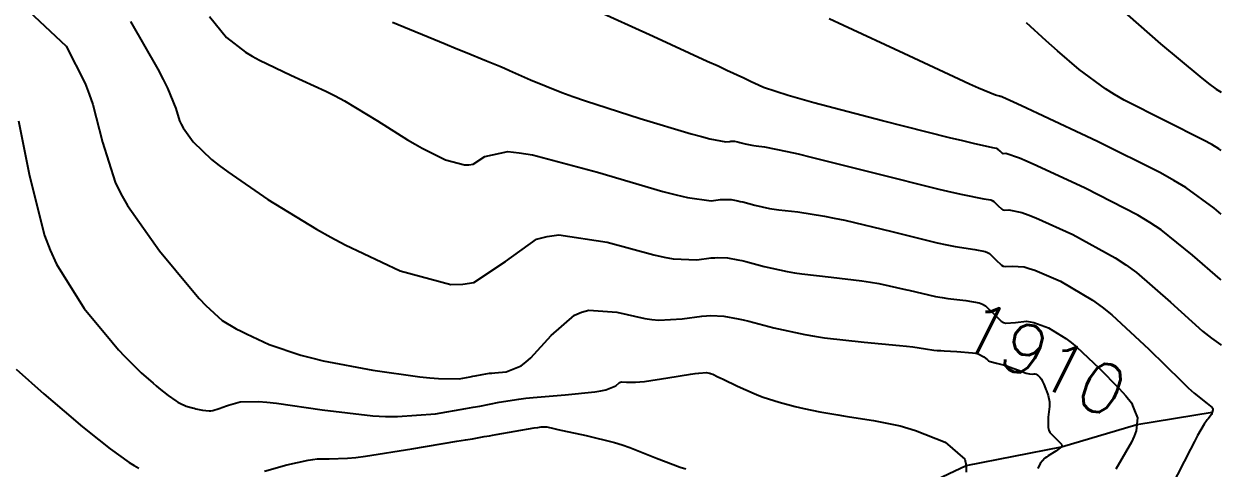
# Model space of a CAD drawing. Header units: metres. Extents: x 837475 to 838479, y 1189012 to 1191015.
# Drawn here: x 838386.1 to 838476.5, y 1189171.7 to 1189205.3 of the extents above; entities that cross this region are included whole.
import ezdxf

# ---------------------------------------------------------------- set-up
doc = ezdxf.new("R2010")
doc.units = ezdxf.units.M
doc.header["$LTSCALE"] = 0.3
for name, color, linetype in [('COTAS 10', 1, 'Continuous'), ('COTAS INT', 252, 'Continuous'), ('DRENAJE', 5, 'Continuous')]:
    doc.layers.add(name, color=color, linetype=linetype)
doc.styles.get("Standard").update_dxf_attribs({"font": 'simplex.shx'})

msp = doc.modelspace()

# ---------------------------------------------------------------- linework, layer by layer
at = {"layer": 'COTAS 10'}
for points in [[(838394.158, 1189205.469), (838396.215, 1189201.853), (838396.621, 1189201.088), (838396.955, 1189200.425), (838397.57, 1189198.882), (838397.864, 1189197.965), (838397.995, 1189197.696), (838398.148, 1189197.421), (838398.882, 1189196.375), (838400.279, 1189195.044), (838400.85, 1189194.589), (838401.501, 1189194.098), (838404.519, 1189192.012), (838408.205, 1189189.771), (838409.278, 1189189.182), (838410.374, 1189188.607), (838414.519, 1189186.642), (838418.35, 1189185.606), (838419.248, 1189185.616), (838420.075, 1189185.755), (838422.472, 1189187.328), (838424.829, 1189189.022), (838425.629, 1189189.237), (838426.494, 1189189.342), (838430.155, 1189188.802), (838433.674, 1189187.83), (838434.45, 1189187.662), (838435.141, 1189187.538), (838436.918, 1189187.456), (838438.014, 1189187.605), (838438.274, 1189187.627), (838438.516, 1189187.64), (838439.236, 1189187.617), (838440.027, 1189187.47), (838440.315, 1189187.405), (838440.632, 1189187.33), (838442.023, 1189186.97), (838443.759, 1189186.585), (838444.293, 1189186.494), (838444.851, 1189186.41), (838447.059, 1189186.162), (838449.396, 1189185.885), (838450.035, 1189185.784), (838450.67, 1189185.671), (838452.784, 1189185.205), (838452.934, 1189185.171), (838454.958, 1189184.704), (838455.442, 1189184.611), (838455.893, 1189184.535), (838457.245, 1189184.39), (838458.259, 1189184.211), (838458.496, 1189184.112), (838458.715, 1189183.992), (838459.348, 1189183.382), (838459.909, 1189182.826), (838460.082, 1189182.742), (838460.263, 1189182.687), (838460.98, 1189182.736), (838461.83, 1189182.824), (838462.094, 1189182.793), (838462.371, 1189182.738), (838463.474, 1189182.339), (838464.783, 1189181.533), (838465.19, 1189181.222), (838465.615, 1189180.873), (838467.308, 1189179.292), (838468.789, 1189177.774), (838469.079, 1189177.464), (838469.318, 1189177.202), (838469.751, 1189176.656), (838469.878, 1189176.341), (838469.925, 1189176.226), (838469.976, 1189176.098), (838470.204, 1189175.535), (838470.112, 1189174.549), (838469.963, 1189174.155), (838469.759, 1189173.709), (838468.576, 1189171.66)], [(838476.514, 1189195.728), (838476.348, 1189195.849), (838475.807, 1189196.167), (838475.187, 1189196.509), (838472.284, 1189197.952), (838469.207, 1189199.523), (838468.476, 1189199.946), (838467.799, 1189200.364), (838465.79, 1189201.832), (838464.171, 1189203.246), (838463.738, 1189203.63), (838463.312, 1189204.011), (838461.832, 1189205.36)]]:
    msp.add_lwpolyline(points, dxfattribs=at)
at = {"layer": 'COTAS INT'}
for points in [[(838468.607, 1189206.7), (838471.95, 1189203.782), (838474.916, 1189201.305), (838475.571, 1189200.79), (838476.154, 1189200.35), (838476.514, 1189200.118)], [(838386.474, 1189206.249), (838389.301, 1189203.593), (838390.73, 1189200.769), (838391.045, 1189199.983), (838391.326, 1189199.196), (838392.048, 1189196.341), (838393.008, 1189193.339), (838393.438, 1189192.46), (838393.939, 1189191.559), (838396.341, 1189188.135), (838398.811, 1189185.163), (838399.356, 1189184.548), (838399.84, 1189184.023), (838401.082, 1189182.877), (838402.144, 1189182.263), (838402.514, 1189182.072), (838402.916, 1189181.873), (838404.642, 1189181.082), (838407.02, 1189180.27), (838407.834, 1189180.057), (838408.714, 1189179.849), (838412.455, 1189179.145), (838415.999, 1189178.637), (838416.755, 1189178.554), (838417.414, 1189178.495), (838418.981, 1189178.49), (838419.815, 1189178.634), (838420.012, 1189178.669), (838420.194, 1189178.703), (838420.726, 1189178.807), (838421.269, 1189178.895), (838421.457, 1189178.917), (838421.662, 1189178.939), (838422.538, 1189179.012), (838423.655, 1189179.473), (838424.012, 1189179.739), (838424.389, 1189180.066), (838425.92, 1189181.747), (838427.693, 1189183.281), (838428.223, 1189183.515), (838428.769, 1189183.666), (838430.881, 1189183.521), (838432.991, 1189183.024), (838433.535, 1189182.953), (838434.062, 1189182.911), (838435.823, 1189183), (838437.308, 1189183.202), (838437.661, 1189183.232), (838437.989, 1189183.249), (838438.964, 1189183.218), (838440.037, 1189183.019), (838440.426, 1189182.931), (838440.856, 1189182.828), (838442.741, 1189182.341), (838445.094, 1189181.82), (838445.819, 1189181.696), (838446.574, 1189181.582), (838449.567, 1189181.246), (838452.224, 1189181.001), (838452.769, 1189180.945), (838453.23, 1189180.894), (838454.205, 1189180.751), (838454.831, 1189180.652), (838455.072, 1189180.629), (838455.343, 1189180.608), (838455.598, 1189180.596), (838456.566, 1189180.546), (838457.741, 1189180.453), (838457.98, 1189180.412), (838458.183, 1189180.365), (838458.606, 1189180.141), (838458.864, 1189179.905), (838458.963, 1189179.85), (838459.073, 1189179.8), (838459.568, 1189179.657), (838460.168, 1189179.509), (838460.344, 1189179.456), (838460.524, 1189179.397), (838461.209, 1189179.141), (838461.807, 1189178.915), (838461.932, 1189178.876), (838462.039, 1189178.846), (838462.281, 1189178.821), (838462.4, 1189178.846), (838462.43, 1189178.848), (838462.458, 1189178.847), (838462.549, 1189178.824), (838462.641, 1189178.767), (838462.669, 1189178.746), (838462.699, 1189178.721), (838462.817, 1189178.611), (838462.942, 1189178.451), (838462.977, 1189178.394), (838463.011, 1189178.333), (838463.132, 1189178.071), (838463.257, 1189177.76), (838463.293, 1189177.668), (838463.329, 1189177.574), (838463.467, 1189177.214), (838463.552, 1189176.737), (838463.555, 1189176.587), (838463.555, 1189176.569), (838463.549, 1189176.385), (838463.454, 1189175.592), (838463.458, 1189174.793), (838463.514, 1189174.605), (838463.594, 1189174.433), (838464.083, 1189173.933), (838464.47, 1189173.546), (838464.486, 1189173.445), (838464.462, 1189173.346), (838464.045, 1189173.008), (838463.454, 1189172.674), (838463.32, 1189172.576), (838463.198, 1189172.477), (838462.866, 1189172.099), (838462.685, 1189171.716)], [(838400.118, 1189205.838), (838401.418, 1189204.253), (838402.837, 1189203.143), (838403.339, 1189202.835), (838403.888, 1189202.528), (838406.266, 1189201.418), (838408.903, 1189200.211), (838409.616, 1189199.843), (838410.321, 1189199.46), (838412.804, 1189197.955), (838415.074, 1189196.531), (838415.645, 1189196.198), (838416.191, 1189195.893), (838417.955, 1189195.017), (838419.385, 1189194.63), (838419.719, 1189194.634), (838420.028, 1189194.686), (838420.922, 1189195.273), (838422.666, 1189195.638), (838423.51, 1189195.55), (838424.51, 1189195.38), (838429.428, 1189194.083), (838434.358, 1189192.635), (838435.366, 1189192.371), (838436.219, 1189192.165), (838438.013, 1189191.912), (838438.719, 1189192.008), (838438.887, 1189192.022), (838439.043, 1189192.031), (838439.507, 1189192.016), (838440.018, 1189191.921), (838440.203, 1189191.879), (838440.407, 1189191.831), (838441.304, 1189191.599), (838442.424, 1189191.351), (838442.768, 1189191.292), (838443.128, 1189191.238), (838444.552, 1189191.078), (838446.568, 1189190.77), (838447.301, 1189190.622), (838448.11, 1189190.447), (838451.662, 1189189.592), (838455.085, 1189188.756), (838455.812, 1189188.594), (838456.443, 1189188.462), (838457.924, 1189188.235), (838458.688, 1189188.1), (838458.866, 1189188.026), (838459.031, 1189187.935), (838459.508, 1189187.475), (838459.931, 1189187.056), (838460.062, 1189186.992), (838460.198, 1189186.951), (838460.739, 1189186.988), (838461.652, 1189186.927), (838462.023, 1189186.822), (838462.446, 1189186.68), (838464.399, 1189185.854), (838466.813, 1189184.414), (838467.525, 1189183.885), (838468.257, 1189183.3), (838471.06, 1189180.718), (838473.517, 1189178.294), (838474.031, 1189177.808), (838474.473, 1189177.402), (838475.468, 1189176.608), (838475.835, 1189176.319), (838475.882, 1189176.233), (838475.904, 1189176.143), (838475.786, 1189175.795), (838475.533, 1189175.459), (838475.471, 1189175.376), (838475.412, 1189175.299), (838475.226, 1189175.058), (838474.745, 1189174.205), (838474.5, 1189173.742), (838474.206, 1189173.18), (838472.741, 1189170.33)], [(838476.514, 1189185.95), (838476.434, 1189186.008), (838474.35, 1189187.814), (838471.982, 1189189.725), (838471.143, 1189190.271), (838470.225, 1189190.825), (838466.249, 1189192.884), (838462.597, 1189194.566), (838461.882, 1189194.881), (838461.297, 1189195.132), (838460.256, 1189195.493), (838460.069, 1189195.48), (838460.021, 1189195.494), (838459.976, 1189195.516), (838459.83, 1189195.661), (838459.664, 1189195.821), (838459.607, 1189195.852), (838459.545, 1189195.878), (838459.281, 1189195.925), (838457.821, 1189196.244), (838457.005, 1189196.442), (838456.012, 1189196.688), (838450.937, 1189197.969), (838445.765, 1189199.321), (838444.71, 1189199.611), (838443.818, 1189199.864), (838441.959, 1189200.473), (838441.249, 1189200.806), (838441.081, 1189200.885), (838440.926, 1189200.958), (838440.473, 1189201.173), (838439.199, 1189201.765), (838438.527, 1189202.076), (838437.716, 1189202.451), (838433.635, 1189204.335), (838429.069, 1189206.397)], [(838476.514, 1189190.911), (838475.995, 1189191.361), (838473.844, 1189192.938), (838472.952, 1189193.464), (838471.931, 1189194.03), (838467.174, 1189196.399), (838462.672, 1189198.508), (838461.812, 1189198.911), (838461.119, 1189199.234), (838460.014, 1189199.745), (838460.004, 1189199.744), (838460.001, 1189199.745), (838459.999, 1189199.746), (838459.99, 1189199.754), (838459.981, 1189199.763), (838459.978, 1189199.765), (838459.974, 1189199.767), (838459.959, 1189199.769), (838459.877, 1189199.787), (838459.83, 1189199.799), (838459.774, 1189199.813), (838459.487, 1189199.885), (838458.208, 1189200.422), (838457.527, 1189200.729), (838456.704, 1189201.104), (838452.549, 1189203.031), (838447.998, 1189205.162), (838446.926, 1189205.666)], [(838413.949, 1189205.398), (838417.921, 1189203.762), (838418.749, 1189203.423), (838419.46, 1189203.133), (838421.048, 1189202.497), (838422.056, 1189202.084), (838422.402, 1189201.934), (838422.776, 1189201.769), (838424.368, 1189201.048), (838426.72, 1189200.104), (838427.574, 1189199.799), (838428.516, 1189199.474), (838432.649, 1189198.146), (838436.502, 1189196.99), (838437.268, 1189196.775), (838437.903, 1189196.605), (838439.108, 1189196.368), (838439.425, 1189196.411), (838439.5, 1189196.418), (838439.57, 1189196.422), (838439.779, 1189196.415), (838440.008, 1189196.372), (838440.091, 1189196.353), (838440.183, 1189196.332), (838440.586, 1189196.227), (838441.088, 1189196.116), (838441.243, 1189196.09), (838441.405, 1189196.065), (838442.044, 1189195.994), (838443.739, 1189195.654), (838444.567, 1189195.46), (838445.55, 1189195.224), (838450.391, 1189194.012), (838455.212, 1189192.807), (838456.181, 1189192.576), (838456.992, 1189192.389), (838458.602, 1189192.08), (838459.116, 1189191.989), (838459.237, 1189191.939), (838459.348, 1189191.878), (838459.669, 1189191.568), (838459.954, 1189191.286), (838460.042, 1189191.243), (838460.133, 1189191.215), (838460.497, 1189191.241), (838461.475, 1189191.029), (838461.953, 1189190.852), (838462.521, 1189190.623), (838465.324, 1189189.369), (838468.519, 1189187.619), (838469.334, 1189187.078), (838470.119, 1189186.512), (838472.705, 1189184.266), (838475.123, 1189182.075), (838475.804, 1189181.544), (838476.488, 1189181.047), (838476.514, 1189181.031)], [(838385.696, 1189197.968), (838386.527, 1189193.799), (838387.671, 1189189.311), (838388.095, 1189188.199), (838388.566, 1189187.143), (838390.657, 1189183.799), (838392.774, 1189181.241), (838393.262, 1189180.681), (838393.708, 1189180.184), (838394.961, 1189178.924), (838395.867, 1189178.151), (838396.094, 1189177.962), (838396.309, 1189177.784), (838396.999, 1189177.23), (838397.586, 1189176.812), (838397.737, 1189176.72), (838397.884, 1189176.638), (838398.37, 1189176.427), (838398.833, 1189176.289), (838398.965, 1189176.254), (838399.099, 1189176.219), (838399.594, 1189176.104), (838400.097, 1189176.059), (838400.235, 1189176.068), (838400.372, 1189176.087), (838400.865, 1189176.235), (838401.403, 1189176.441), (838401.569, 1189176.496), (838401.742, 1189176.551), (838402.429, 1189176.742), (838403.83, 1189176.762), (838404.453, 1189176.709), (838405.177, 1189176.631), (838408.644, 1189176.135), (838412.468, 1189175.687), (838413.419, 1189175.639), (838414.322, 1189175.623), (838417.194, 1189175.84), (838419.492, 1189176.237), (838420.033, 1189176.334), (838420.534, 1189176.426), (838422, 1189176.715), (838423.494, 1189176.956), (838424.013, 1189177.018), (838424.577, 1189177.078), (838426.991, 1189177.279), (838429.224, 1189177.496), (838429.673, 1189177.566), (838430.05, 1189177.641), (838430.799, 1189177.95), (838431.088, 1189178.201), (838431.174, 1189178.239), (838431.264, 1189178.263), (838431.608, 1189178.24), (838432.307, 1189178.218), (838432.62, 1189178.244), (838432.984, 1189178.284), (838434.729, 1189178.544), (838436.443, 1189178.82), (838436.788, 1189178.87), (838437.077, 1189178.909), (838437.653, 1189178.956), (838437.853, 1189178.919), (838437.905, 1189178.905), (838437.956, 1189178.89), (838438.128, 1189178.822), (838438.512, 1189178.639), (838438.697, 1189178.55), (838438.916, 1189178.446), (838439.988, 1189177.932), (838441.26, 1189177.368), (838441.605, 1189177.232), (838441.946, 1189177.103), (838443.151, 1189176.711), (838444.341, 1189176.396), (838444.672, 1189176.316), (838445.005, 1189176.239), (838446.216, 1189175.987), (838447.576, 1189175.749), (838448.003, 1189175.68), (838448.453, 1189175.609), (838450.258, 1189175.346), (838452.273, 1189174.929), (838452.855, 1189174.763), (838453.448, 1189174.574), (838455.672, 1189173.708), (838457.153, 1189172.409), (838457.277, 1189171.947), (838457.276, 1189171.442)], [(838385.52, 1189179.213), (838387.606, 1189177.353), (838389.835, 1189175.453), (838390.391, 1189174.988), (838390.921, 1189174.549), (838392.618, 1189173.186), (838394.063, 1189172.159), (838394.435, 1189171.932), (838394.794, 1189171.731)], [(838404.285, 1189171.516), (838405.976, 1189171.986), (838407.566, 1189172.333), (838407.929, 1189172.39), (838408.258, 1189172.43), (838409.166, 1189172.431), (838410.541, 1189172.48), (838411.165, 1189172.55), (838411.895, 1189172.645), (838415.407, 1189173.191), (838418.799, 1189173.761), (838419.453, 1189173.872), (838419.983, 1189173.961), (838420.868, 1189174.113), (838421.275, 1189174.187), (838421.503, 1189174.228), (838421.782, 1189174.278), (838423.209, 1189174.532), (838424.644, 1189174.772), (838424.928, 1189174.813), (838425.164, 1189174.844), (838425.606, 1189174.862), (838426.133, 1189174.728), (838426.422, 1189174.663), (838426.773, 1189174.586), (838428.557, 1189174.205), (838430.706, 1189173.663), (838431.287, 1189173.484), (838431.861, 1189173.293), (838433.886, 1189172.499), (838435.672, 1189171.813), (838436.096, 1189171.691)]]:
    msp.add_lwpolyline(points, dxfattribs=at)
at = {"layer": 'DRENAJE'}
for p, q in [((838470.158, 1189175.042), (838475.845, 1189175.969)), ((838464.462, 1189173.346), (838470.158, 1189175.042)), ((838457.277, 1189171.947), (838464.462, 1189173.346)), ((838449.795, 1189168.433), (838457.277, 1189171.947))]:
    msp.add_line(p, q, dxfattribs=at)

# ---------------------------------------------------------------- texts
at = {"layer": 'COTAS 10', "insert": (838456.473, 1189181.218), "char_height": 3.8, "attachment_point": 7, "rotation": 333.26307}
msp.add_mtext('1910', dxfattribs=at)

doc.saveas('drawing.dxf')
